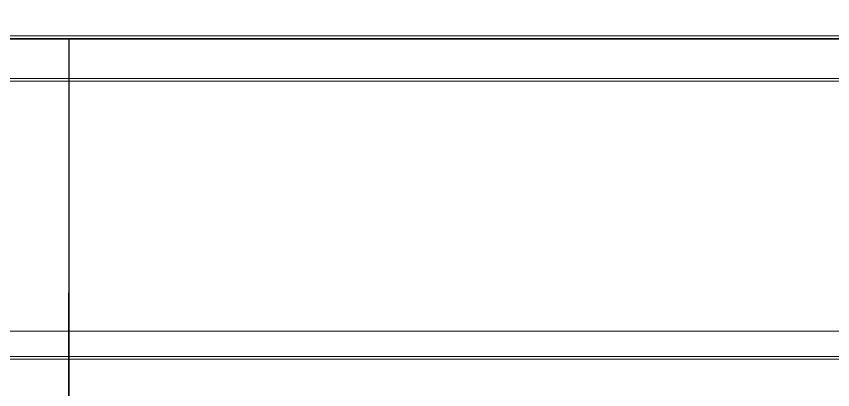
# Model space of a CAD drawing. Header units: millimetres. Extents: x 51154 to 151340, y -24069 to 30962.
# Drawn here: x 116896 to 119790, y -2143 to -820 of the extents above; entities that cross this region are included whole.
import ezdxf

# ---------------------------------------------------------------- set-up
doc = ezdxf.new("R2010")
doc.units = ezdxf.units.MM
doc.layers.add('Ломаная-1-1', color=9, linetype='Continuous', lineweight=9, true_color=0x808080)
doc.layers.add('Партер_ТХ_для_Разрез_dwg _2_-1', color=9, linetype='Continuous', lineweight=9, true_color=0x808080)
doc.layers.add('Стены', color=7, linetype='Continuous', lineweight=9)

# ---------------------------------------------------------------- blocks, each defined once
blk = doc.blocks.new('Партер_ТХ_для_Разрез_dwg_A$Cc3b9c139-8380827-Разрез 1-1')
at = {"layer": 'Ломаная-1-1'}
for p, q in [((115076.4, -889.1), (119947.9, -889.1)), ((115092.8, -898.6), (119946.8, -898.6)), ((115076.4, -1039.6), (119946.8, -1039.6)), ((115077.7, -2025.2), (119949.3, -2025.2)), ((115094.2, -2034.7), (119948.2, -2034.7))]:
    blk.add_line(p, q, dxfattribs=at)
at = {"layer": 'Ломаная-1-1', "flags": 128}
for points in [[(120049.8, -739), (114989.8, -739), (114989.8, -889.1), (120049.8, -889.1), (120049.8, -739), (120074.8, -739), (120074.8, -889), (120049.8, -889)], [(120051.2, -1935), (114991.2, -1935), (114991.2, -2025.2), (120051.2, -2025.2), (120051.2, -1935), (120076.2, -1935), (120076.2, -2025), (120051.2, -2025)]]:
    blk.add_lwpolyline(points, close=True, dxfattribs=at)
blk.add_lwpolyline([(119964.3, -1039.5), (120016.8, -1039.5), (120016.8, -1049), (119946.8, -1049), (115092.8, -1049)], dxfattribs=at)
blk = doc.blocks.new('Партер_ТХ_для_Разрез_dwg _2_-8380805-Разрез 1-1')
blk.add_blockref('Партер_ТХ_для_Разрез_dwg_A$Cc3b9c139-8380827-Разрез 1-1', (0, 0))

msp = doc.modelspace()

# ---------------------------------------------------------------- linework, layer by layer
at = {"layer": 'Стены'}
for p, q in [((108731.6, -900), (120123.5, -900)), ((117081.6, -900), (116779.6, -900)), ((117082.6, -900), (117082.6, -3850)), ((117083.6, -900), (117083.6, -3850)), ((117081.6, -3850), (117081.6, -1800)), ((117083.6, -1800), (117081.6, -1800)), ((117083.6, -1800), (117083.6, -3850))]:
    msp.add_line(p, q, dxfattribs=at)

# ---------------------------------------------------------------- block references
at = {"layer": 'Партер_ТХ_для_Разрез_dwg _2_-1'}
msp.add_blockref('Партер_ТХ_для_Разрез_dwg _2_-8380805-Разрез 1-1', (0, 0), dxfattribs=at)

doc.saveas('drawing.dxf')
